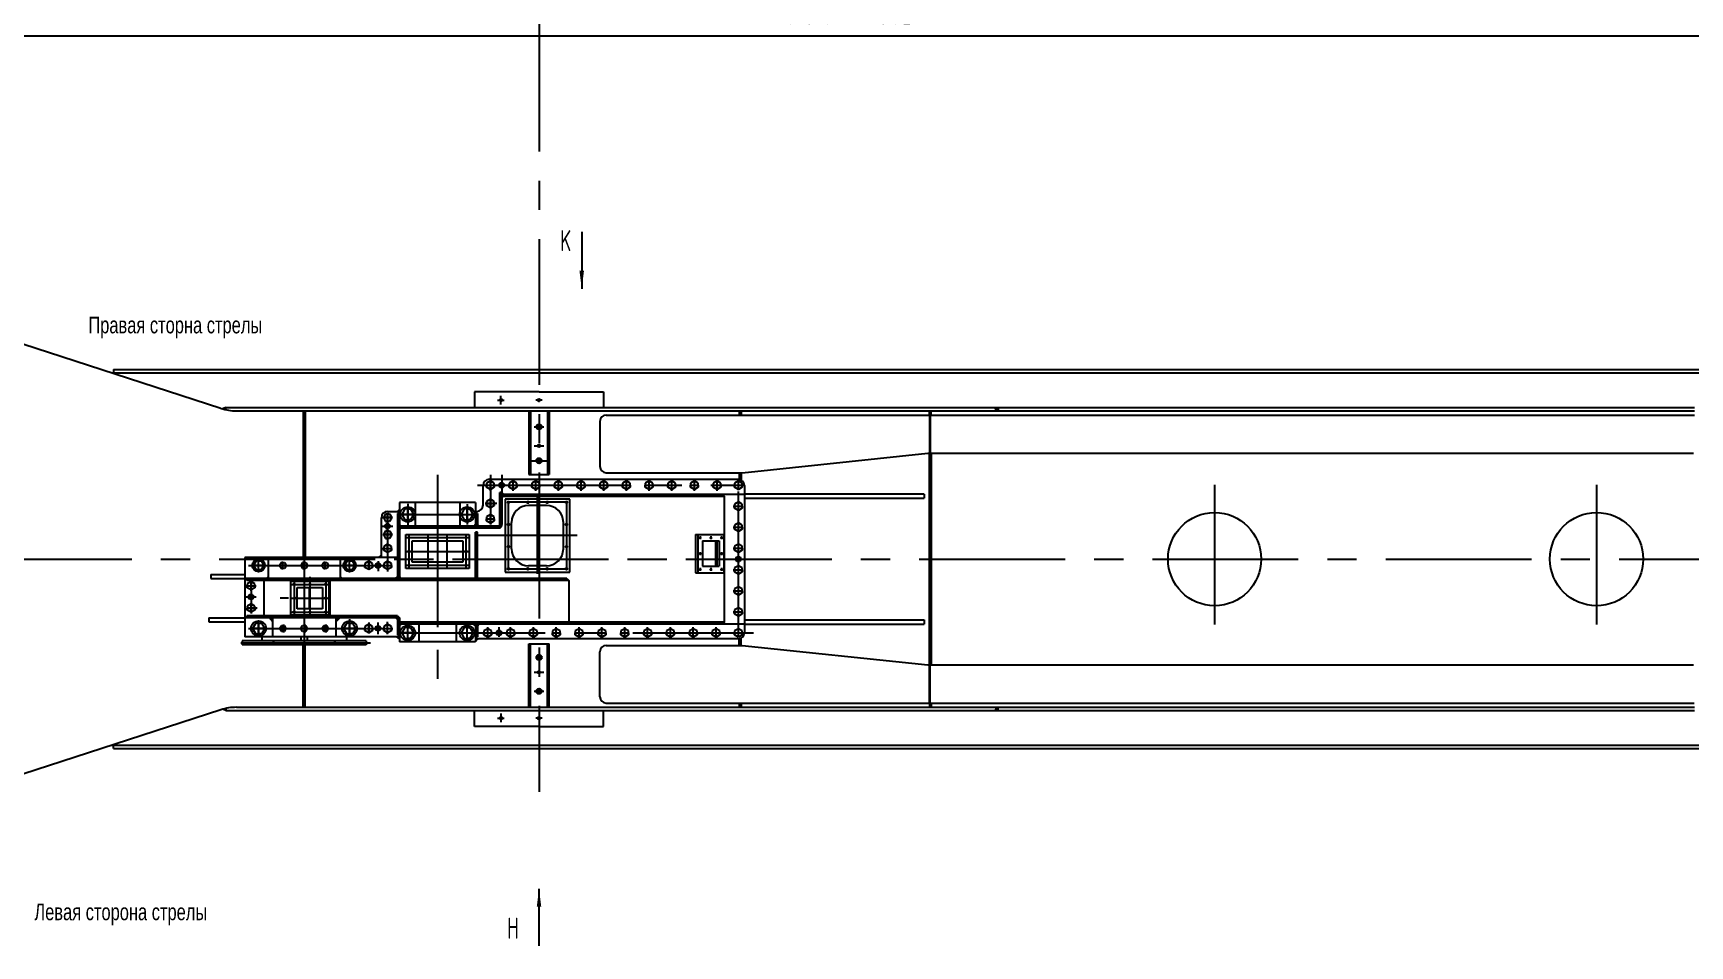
# Model space of a CAD drawing. Header units: millimetres. Extents: x 0 to 30627, y -801 to 20790.
# Drawn here: x 6519 to 16461, y 8769 to 14243 of the extents above; entities that cross this region are included whole.
import ezdxf
from ezdxf.enums import TextEntityAlignment as Align

# ---------------------------------------------------------------- set-up
doc = ezdxf.new("R2010")
doc.units = ezdxf.units.MM
doc.header["$LTSCALE"] = 700
doc.linetypes.add('G', pattern=[2, 1.25, -0.25, 0.25, -0.25])
for name, color, linetype in [('01', 7, 'Continuous'), ('02', 1, 'Continuous'), ('05', 142, 'G'), ('08', 1, 'Continuous'), ('11', 3, 'Continuous')]:
    doc.layers.add(name, color=color, linetype=linetype)
doc.styles.get("Standard").update_dxf_attribs({"font": 'isocp', "width": 0.707, "bigfont": 'intecad.shx'})
doc.dimstyles.new('INTE', dxfattribs={"dimscale": 70, "dimtxt": 3.5, "dimasz": 3, "dimexe": 3, "dimexo": 0, "dimgap": 1, "dimtad": 1, "dimdec": 3, "dimdsep": 46, "dimtxsty": 'Standard', "dimcen": 0, "dimclrd": 1, "dimclre": 1, "dimclrt": 3, "dimaunit": 1, "dimadec": 0, "dimazin": 0, "dimtfac": 1, "dimtmove": 0, "dimatfit": 0, "dimfxl": 1, "dimarcsym": 0})

# ---------------------------------------------------------------- blocks, each defined once
blk = doc.blocks.new('*U3')
at = {"layer": '01'}
for p, q in [((0, 13.3), (-23, 0)), ((-23, 0), (-23, -12.1)), ((23, 0), (0, 13.3)), ((23, -12.1), (23, 0)), ((-23, -24.3), (-23, -12.1)), ((0, -37.5), (-23, -24.3)), ((23, -24.3), (0, -37.5)), ((23, -12.1), (23, -24.3))]:
    blk.add_line(p, q, dxfattribs=at)
at = {"layer": '05'}
for p, q in [((0, -39.3), (0, 14.7)), ((-24.9, -12.1), (24.3, -12.1))]:
    blk.add_line(p, q, dxfattribs=at)
blk = doc.blocks.new('*U2')
at = {"layer": '01'}
for p, q in [((0, 30.4), (-27.5, 14.5)), ((-27.5, 14.5), (-27.5, 0)), ((-27.5, -14.5), (-27.5, 0)), ((27.5, 14.5), (0, 30.4)), ((27.5, 0), (27.5, 14.5)), ((27.5, 0), (27.5, -14.5)), ((0, -30.4), (-27.5, -14.5)), ((27.5, -14.5), (0, -30.4))]:
    blk.add_line(p, q, dxfattribs=at)
at = {"layer": '05'}
for p, q in [((-29.4, 0), (28.8, 0)), ((0, -32.2), (0, 31.8))]:
    blk.add_line(p, q, dxfattribs=at)
blk = doc.blocks.new('*U4')
at = {"layer": '01'}
for p, q in [((0, 19.8), (-18, 9.4)), ((-18, 9.4), (-18, 0)), ((-18, -9.4), (-18, 0)), ((18, 9.4), (0, 19.8)), ((18, 0), (18, 9.4)), ((18, 0), (18, -9.4)), ((0, -19.8), (-18, -9.4)), ((18, -9.4), (0, -19.8))]:
    blk.add_line(p, q, dxfattribs=at)
at = {"layer": '05'}
for p, q in [((-19.9, 0), (19.3, 0)), ((0, -21.6), (0, 21.2))]:
    blk.add_line(p, q, dxfattribs=at)
blk = doc.blocks.new('*U5')
at = {"layer": '01'}
for p, q in [((0, 36), (-32.5, 17.2)), ((-32.5, 17.2), (-32.5, 0)), ((-32.5, -17.2), (-32.5, 0)), ((32.5, 17.2), (0, 36)), ((32.5, 0), (32.5, 17.2)), ((32.5, 0), (32.5, -17.2)), ((0, -36), (-32.5, -17.2)), ((32.5, -17.2), (0, -36))]:
    blk.add_line(p, q, dxfattribs=at)
at = {"layer": '05'}
for p, q in [((-34.4, 0), (33.8, 0)), ((0, -37.8), (0, 37.4))]:
    blk.add_line(p, q, dxfattribs=at)
blk = doc.blocks.new('*D7')
at = {"layer": '08', "color": 1, "lineweight": -2}
for p, q in [((2544.7, 12260.8), (2544.7, 14436.8)), ((20222.7, 13788.6), (20222.7, 14436.8)), ((2754.7, 14226.8), (20012.7, 14226.8))]:
    blk.add_line(p, q, dxfattribs=at)
at = {"layer": '08', "color": 1}
for points in [[(2754.7, 14261.8), (2754.7, 14191.8), (2544.7, 14226.8)], [(20012.7, 14261.8), (20012.7, 14191.8), (20222.7, 14226.8)]]:
    blk.add_solid(points, dxfattribs=at)
at = {"layer": 'DEFPOINTS', "color": 0}
for p in [(20222.7, 14226.8), (20222.7, 13788.6), (2544.7, 12260.8)]:
    blk.add_point(p, dxfattribs=at)
at = {"layer": '08', "color": 3, "insert": (11383.7, 14419.3), "char_height": 245, "attachment_point": 5}
blk.add_mtext('17678%%P0.5', dxfattribs=at)

msp = doc.modelspace()

# ---------------------------------------------------------------- hatches: boundary and pattern name
at = {"layer": '01'}
for points in [[(7674.7412, 11997.9964), (7654.7718, 11990.1438, 0.016895754), (7674.7412, 11985.0578)], [(12299.0932, 11977.9964), (12310.2416, 11977.9964), (12310.2416, 11997.9964), (12291.176, 11997.9964)], [(10660.1412, 11466.9964), (10666.1401, 11466.9964), (10660.1412, 11478.9964)], [(8716.6412, 11387.2578), (8705.5306, 11374.9964), (8716.6412, 11374.9964)], [(9173.6412, 11380.5552), (9173.6412, 11374.9964), (9178.4184, 11374.9964)], [(8608.6412, 11114.5586), (8591.623, 11098.9964), (8608.6412, 11098.9964)], [(7929.1412, 10982.3867), (7919.6942, 10971.9964), (7929.1412, 10971.9964)], [(8361.1412, 10983.5268), (8361.1412, 10971.9964), (8372.6123, 10971.9964)], [(9721.2888, 10971.9964), (9721.2888, 10959.9964), (9733.0605, 10959.9964)], [(7955.1412, 10736.9964), (7938.3757, 10736.9964), (7955.1412, 10714.429)], [(8335.1412, 10736.9964), (8335.1412, 10712.5602), (8359.7522, 10736.9964)], [(10660.1412, 10698.9964), (10660.1412, 10710.9964), (10666.1401, 10710.9964)], [(8701.2886, 10622.9964), (8716.6412, 10622.9964), (8716.6412, 10611.1264)], [(9188.9939, 10609.9964), (9173.6412, 10609.9964), (9173.6412, 10598.1264)], [(7674.7412, 10192.935, 0.016895754), (7654.7718, 10187.849), (7674.7412, 10179.9964)], [(12291.176, 10179.9964), (12310.2416, 10179.9964), (12310.2416, 10199.9964), (12299.0932, 10199.9964)]]:
    msp.add_hatch(color=256, dxfattribs=at).paths.add_polyline_path(points)
h = msp.add_hatch(color=256, dxfattribs=at)
h.paths.add_polyline_path([(9331.1412, 11531.9964), (9316.1412, 11531.9964, 0.414213562), (9331.1412, 11516.9964)])
h.paths.add_polyline_path([(9331.1412, 11546.9964, 0.414213562), (9316.1412, 11531.9964), (9331.1412, 11531.9964)])
h.paths.add_polyline_path([(9331.1412, 11546.9964), (9331.1412, 11531.9964), (9346.1412, 11531.9964, 0.414213562)])
h.paths.add_polyline_path([(9346.1412, 11531.9964), (9331.1412, 11531.9964), (9331.1412, 11516.9964, 0.414213562)])
h = msp.add_hatch(color=256, dxfattribs=at)
h.paths.add_polyline_path([(9331.6412, 11488.9964), (9331.6412, 11478.9579, -0.019252163), (9332.6412, 11478.9964), (9340.8218, 11478.9964)])
h.paths.add_polyline_path([(9341.2538, 11466.9964), (9331.6412, 11466.9964), (9331.6412, 11459.2361)])
h = msp.add_hatch(color=256, dxfattribs=at)
h.paths.add_polyline_path([(8645.4246, 11286.5373), (8630.4246, 11286.5373, 0.414213562), (8645.4246, 11271.5373)])
h.paths.add_polyline_path([(8645.4246, 11301.5373, 0.414213562), (8630.4246, 11286.5373), (8645.4246, 11286.5373)])
h.paths.add_polyline_path([(8645.4246, 11301.5373), (8645.4246, 11286.5373), (8660.4246, 11286.5373, 0.414213562)])
h.paths.add_polyline_path([(8660.4246, 11286.5373), (8645.4246, 11286.5373), (8645.4246, 11271.5373, 0.414213562)])
h = msp.add_hatch(color=256, dxfattribs=at)
h.paths.add_polyline_path([(8725.1633, 11273.9964), (8716.6412, 11273.9964), (8716.6412, 11264.652)])
h.paths.add_polyline_path([(8716.6412, 11296.4565), (8716.6412, 11285.9964), (8725.4553, 11285.9964)])
h = msp.add_hatch(color=256, dxfattribs=at)
h.paths.add_polyline_path([(9173.6412, 11296.8905), (9166.4395, 11285.9964), (9173.6412, 11285.9964)])
h.paths.add_polyline_path([(9185.6412, 11295.7743), (9185.6412, 11285.9964), (9195.1068, 11285.9964)])
h = msp.add_hatch(color=256, dxfattribs=at)
h.paths.add_polyline_path([(9319.6412, 11285.9964), (9319.6412, 11273.9964), (9331.6412, 11285.9964)])
h.paths.add_polyline_path([(9319.6412, 11294.0437), (9313.5767, 11285.9964), (9319.6412, 11285.9964)])
h = msp.add_hatch(color=256, dxfattribs=at)
h.paths.add_polyline_path([(8588.626, 11050.7949), (8573.626, 11050.7949, 0.414213562), (8588.626, 11035.7949)])
h.paths.add_polyline_path([(8588.626, 11065.7949, 0.414213562), (8573.626, 11050.7949), (8588.626, 11050.7949)])
h.paths.add_polyline_path([(8588.626, 11065.7949), (8588.626, 11050.7949), (8603.626, 11050.7949, 0.414213562)])
h.paths.add_polyline_path([(8603.626, 11050.7949), (8588.626, 11050.7949), (8588.626, 11035.7949, 0.414213562)])
h = msp.add_hatch(color=256, dxfattribs=at)
h.paths.add_polyline_path([(10750.8836, 11088.9964), (10735.8836, 11088.9964, 0.414213562), (10750.8836, 11073.9964)])
h.paths.add_polyline_path([(10750.8836, 11103.9964, 0.414213562), (10735.8836, 11088.9964), (10750.8836, 11088.9964)])
h.paths.add_polyline_path([(10750.8836, 11103.9964), (10750.8836, 11088.9964), (10765.8836, 11088.9964, 0.414213562)])
h.paths.add_polyline_path([(10765.8836, 11088.9964), (10750.8836, 11088.9964), (10750.8836, 11073.9964, 0.414213562)])
h = msp.add_hatch(color=256, dxfattribs=at)
h.paths.add_polyline_path([(8704.6412, 10984.3531), (8690.9599, 10971.9964), (8704.6412, 10971.9964)])
h.paths.add_polyline_path([(8716.6412, 10984.3531), (8716.6412, 10971.9964), (8726.9515, 10971.9964)])
h = msp.add_hatch(color=256, dxfattribs=at)
h.paths.add_polyline_path([(7826.626, 10861.7949), (7811.626, 10861.7949, 0.414213562), (7826.626, 10846.7949)])
h.paths.add_polyline_path([(7826.626, 10876.7949, 0.414213562), (7811.626, 10861.7949), (7826.626, 10861.7949)])
h.paths.add_polyline_path([(7826.626, 10876.7949), (7826.626, 10861.7949), (7841.626, 10861.7949, 0.414213562)])
h.paths.add_polyline_path([(7841.626, 10861.7949), (7826.626, 10861.7949), (7826.626, 10846.7949, 0.414213562)])
h = msp.add_hatch(color=256, dxfattribs=at)
h.paths.add_polyline_path([(8704.6412, 10736.9964), (8695.3378, 10736.9964), (8704.6412, 10726.296)])
h.paths.add_polyline_path([(8704.6412, 10748.9964), (8704.6412, 10736.9964), (8716.6412, 10736.9964)])
h = msp.add_hatch(color=256, dxfattribs=at)
h.paths.add_polyline_path([(8588.8836, 10673.6849), (8573.8836, 10673.6849, 0.414213562), (8588.8836, 10658.6849)])
h.paths.add_polyline_path([(8588.8836, 10688.6849, 0.414213562), (8573.8836, 10673.6849), (8588.8836, 10673.6849)])
h.paths.add_polyline_path([(8588.8836, 10688.6849), (8588.8836, 10673.6849), (8603.8836, 10673.6849, 0.414213562)])
h.paths.add_polyline_path([(8603.8836, 10673.6849), (8588.8836, 10673.6849), (8588.8836, 10658.6849, 0.414213562)])
h = msp.add_hatch(color=256, dxfattribs=at)
h.paths.add_polyline_path([(8716.6412, 10698.9964), (8716.6412, 10691.3638), (8728.2209, 10698.9964)])
h.paths.add_polyline_path([(8716.6412, 10719.4626), (8716.6412, 10710.9964), (8726.4636, 10710.9964)])
h = msp.add_hatch(color=256, dxfattribs=at)
h.paths.add_polyline_path([(9173.6412, 10698.9964), (9162.4126, 10698.9964), (9173.6412, 10688.805)])
h.paths.add_polyline_path([(9193.7782, 10698.9964), (9185.6412, 10698.9964), (9185.6412, 10689.0926)])
h = msp.add_hatch(color=256, dxfattribs=at)
h.paths.add_polyline_path([(9314.8836, 10645.7949), (9299.8836, 10645.7949, 0.414213562), (9314.8836, 10630.7949)])
h.paths.add_polyline_path([(9314.8836, 10660.7949, 0.414213562), (9299.8836, 10645.7949), (9314.8836, 10645.7949)])
h.paths.add_polyline_path([(9314.8836, 10660.7949), (9314.8836, 10645.7949), (9329.8836, 10645.7949, 0.414213562)])
h.paths.add_polyline_path([(9329.8836, 10645.7949), (9314.8836, 10645.7949), (9314.8836, 10630.7949, 0.414213562)])

# ---------------------------------------------------------------- linework, layer by layer
at = {"layer": '01', "color": 7, "linetype": 'Continuous'}
for p, q in [((7645.8473, 11992.8897), (4081.7412, 13149.4964)), ((6990.6956, 12205.4964), (18512.6519, 12205.4964)), ((7001.3686, 12225.4964), (18508.5152, 12225.4964)), ((9554.7412, 12092.2964), (9167.4912, 12092.2964)), ((9167.4912, 12092.2964), (9167.4912, 11997.9964)), ((9554.7412, 12092.2964), (9941.9912, 12092.2964)), ((9941.9912, 12092.2964), (9941.9912, 11997.9964)), ((7739.9913, 11977.9964), (16487.7412, 11977.9964)), ((8138.7412, 11977.9964), (8138.7412, 11098.9964)), ((9503.7412, 11977.9964), (9503.7412, 11596.9964)), ((9605.7412, 11977.9964), (9605.7412, 11596.9964)), ((9615.2412, 11977.9964), (9615.2412, 11596.9964)), ((9958.4157, 11952.9964), (16487.7412, 11952.9964)), ((11888.223, 11723.9964), (16481.7412, 11723.9964)), ((10755.2412, 11606.9964), (10755.2412, 11567.4188)), ((10666.1401, 11466.9964), (10666.1401, 10710.9964)), ((10787.1412, 11453.9964), (11865.6412, 11453.9964)), ((11865.6412, 11478.9964), (11865.6412, 11453.9964)), ((8716.6412, 11427.9964), (8716.6412, 10971.9964)), ((9173.6412, 11427.9964), (9173.6412, 11285.9964)), ((9185.6412, 11361.9964), (9185.6412, 11285.9964)), ((10494.4704, 11235.9964), (10494.4704, 11006.9964)), ((10507.1515, 11235.9964), (10507.1515, 11006.9964)), ((10664.1288, 11235.9964), (10664.1288, 11006.9964)), ((10536.5364, 11197.9964), (10536.5364, 11045.9964)), ((10614.4541, 11197.9964), (10614.4541, 11045.9964)), ((10622.0628, 11197.9964), (10622.0628, 11045.9964)), ((10634.7439, 11197.9964), (10634.7439, 11045.9964)), ((7789.1412, 11098.9964), (7789.1412, 10622.9964)), ((7586.1412, 10996.9964), (7789.1412, 10996.9964)), ((7586.1412, 10971.9964), (7789.6412, 10971.9964)), ((7903.1412, 10959.9964), (7903.1412, 10748.9964)), ((8300.0348, 10959.9964), (8300.0348, 10748.9964)), ((7573.1412, 10736.9964), (7789.6412, 10736.9964)), ((8716.6412, 10736.9964), (7789.1412, 10736.9964)), ((8704.6412, 10748.9964), (7802.1412, 10748.9964)), ((8704.6412, 10748.9964), (8704.6412, 10634.9964)), ((8716.6412, 10736.9964), (8716.6412, 10591.9964)), ((7573.1412, 10711.9964), (7789.1412, 10711.9964)), ((8716.6412, 10659.9964), (8704.6412, 10659.9964)), ((9173.6412, 10698.9964), (9173.6412, 10591.9964)), ((9185.6412, 10698.9964), (9185.6412, 10622.9964)), ((10786.6412, 10698.9964), (11866.1412, 10698.9964)), ((10787.1412, 10723.9964), (11866.1412, 10723.9964)), ((11866.1412, 10723.9964), (11866.1412, 10698.9964)), ((8138.7412, 10199.9964), (8138.7412, 10574.4964)), ((8716.6412, 10634.9964), (8704.6412, 10634.9964)), ((9173.6412, 10591.9964), (8716.6412, 10591.9964)), ((9503.7412, 10199.9964), (9503.7412, 10580.9964)), ((9605.7412, 10199.9964), (9605.7412, 10580.9964)), ((10755.2412, 10570.9964), (10755.2412, 10610.5739)), ((11888.223, 10453.9964), (16481.7412, 10453.9964)), ((7645.8473, 10185.1031), (4081.7412, 9028.4964)), ((7739.9913, 10199.9964), (16487.7412, 10199.9964)), ((9167.4912, 10085.6964), (9167.4912, 10179.9964)), ((9941.9912, 10085.6964), (9941.9912, 10179.9964)), ((9958.4157, 10224.9964), (16486.9399, 10224.9964)), ((10755.2412, 10224.9964), (10755.2412, 10199.9964)), ((10768.2412, 10224.9964), (10768.2412, 10199.9964)), ((9554.7412, 10085.6964), (9167.4912, 10085.6964)), ((9554.7412, 10085.6964), (9941.9912, 10085.6964)), ((6990.6956, 9972.4964), (18512.6519, 9972.4964)), ((7001.3686, 9952.4964), (18508.5152, 9952.4964))]:
    msp.add_line(p, q, dxfattribs=at)
at = {"layer": '01'}
for p, q in [((7001.3686, 12225.4964), (7001.3686, 12205.4964)), ((7674.7412, 11997.9964), (7654.7718, 11990.1438)), ((7674.7412, 11997.9964), (16488.3804, 11997.9964)), ((7674.7412, 11985.0578), (7674.7412, 11997.9964)), ((8151.2412, 11977.9964), (8151.2412, 11098.9964)), ((9494.2412, 11977.9964), (9494.2412, 11596.9964)), ((10755.2412, 11977.9964), (10755.2412, 11952.9964)), ((10768.2412, 11977.9964), (10768.2412, 11952.9964)), ((11898.2412, 11952.9964), (11898.2412, 11977.9964)), ((11898.2412, 11952.9964), (11898.2412, 11723.9964)), ((11901.4213, 11952.9964), (11901.4213, 11723.9964)), ((11907.7412, 11952.9964), (11907.7412, 11977.9964)), ((12299.0932, 11977.9964), (12291.176, 11997.9964)), ((12310.2416, 11997.9964), (12310.2416, 11977.9964)), ((9920.4157, 11914.9964), (9920.4157, 11644.9964)), ((10774.223, 11606.9964), (11888.223, 11723.9964)), ((11898.2412, 10453.9964), (11898.2412, 11723.9964)), ((11910.7412, 10453.9964), (11910.7412, 11723.9964)), ((9256.6412, 11567.9964), (10749.1412, 11567.9964)), ((9494.2412, 11596.9964), (9615.2412, 11596.9964)), ((9958.4157, 11606.9964), (10774.223, 11606.9964)), ((10768.2412, 11606.9964), (10768.2412, 11562.5516)), ((9218.6412, 11412.9964), (9218.6412, 11529.9964)), ((9319.6412, 11273.9964), (9319.6412, 11488.9964)), ((9331.6412, 11488.9964), (9319.6412, 11488.9964)), ((9331.6412, 11285.9964), (9331.6412, 11488.9964)), ((9331.6412, 11488.9964), (9340.8218, 11478.9964)), ((9331.6412, 11466.9964), (10666.1401, 11466.9964)), ((9341.2538, 11466.9964), (9331.6412, 11459.2361)), ((9332.6412, 11478.9964), (10787.1412, 11478.9964)), ((9351.6412, 11448.9964), (9351.6412, 11010.9964)), ((9738.6412, 11448.9964), (9351.6412, 11448.9964)), ((9738.6412, 11010.9964), (9738.6412, 11448.9964)), ((10660.1412, 11466.9964), (10660.1412, 11478.9964)), ((10666.1401, 11466.9964), (10660.1412, 11478.9964)), ((11865.6412, 11478.9964), (10786.6412, 11478.9964)), ((10787.1412, 11529.9964), (10787.1412, 10647.9964)), ((8608.6412, 11098.9964), (8608.6412, 11336.9964)), ((8646.6412, 11374.9964), (8716.6412, 11374.9964)), ((8716.6412, 11362.9964), (8704.6412, 11362.9964)), ((8704.6412, 11362.9964), (8704.6412, 10971.9964)), ((8705.5306, 11374.9964), (8716.6412, 11387.2578)), ((9173.6412, 11427.9964), (8716.6412, 11427.9964)), ((8811.7246, 11427.9964), (8811.7246, 11285.9964)), ((9078.5579, 11427.9964), (9078.5579, 11285.9964)), ((9173.6412, 11380.5552), (9178.4184, 11374.9964)), ((9173.6412, 11374.9964), (9180.6412, 11374.9964)), ((9185.6412, 11361.9964), (9173.6412, 11361.9964)), ((9598.6412, 11410.9964), (9491.6412, 11410.9964)), ((8716.6412, 11296.4565), (8725.4553, 11285.9964)), ((9331.6412, 11285.9964), (8716.6412, 11285.9964)), ((9319.6412, 11273.9964), (8716.6412, 11273.9964)), ((8725.1633, 11273.9964), (8716.6412, 11264.652)), ((8754.6412, 11235.9964), (9135.6412, 11235.9964)), ((8754.6412, 11032.9964), (8754.6412, 11235.9964)), ((9135.6412, 11235.9964), (9135.6412, 11032.9964)), ((9173.6412, 11296.8905), (9166.4395, 11285.9964)), ((9185.6412, 11250.9964), (9173.6412, 11250.9964)), ((9173.6412, 10971.9964), (9173.6412, 11250.9964)), ((9185.6412, 11295.7743), (9195.1068, 11285.9964)), ((9185.6412, 10971.9964), (9185.6412, 11250.9964)), ((9319.6412, 11294.0437), (9313.5767, 11285.9964)), ((9319.6412, 11273.9964), (9331.6412, 11285.9964)), ((9389.6412, 11150.9964), (9389.6412, 11308.9964)), ((9700.6412, 11150.9964), (9700.6412, 11308.9964)), ((10494.4704, 11235.9964), (10664.1288, 11235.9964)), ((8792.6412, 11197.9964), (9097.6412, 11197.9964)), ((8792.6412, 11070.9964), (8792.6412, 11197.9964)), ((9097.6412, 11197.9964), (9097.6412, 11070.9964)), ((10536.5364, 11197.9964), (10634.7439, 11197.9964)), ((8704.6412, 11098.9964), (7789.1412, 11098.9964)), ((7929.1412, 11098.9964), (7929.1412, 10971.9964)), ((8361.1412, 11098.9964), (8361.1412, 10971.9964)), ((8591.623, 11098.9964), (8608.6412, 11114.5586)), ((9097.6412, 11070.9964), (8792.6412, 11070.9964)), ((9598.6412, 11048.9964), (9491.6412, 11048.9964)), ((10536.5364, 11045.9964), (10634.7439, 11045.9964)), ((7586.1412, 10996.9964), (7586.1412, 10971.9964)), ((9721.2888, 10971.9964), (7789.1412, 10971.9964)), ((7802.1412, 10971.9964), (7802.1412, 10959.9964)), ((9733.0605, 10959.9964), (7802.1412, 10959.9964)), ((7929.1412, 10982.3867), (7919.6942, 10971.9964)), ((8065.1412, 10752.9964), (8065.1412, 10955.9964)), ((8065.1412, 10955.9964), (8294.1412, 10955.9964)), ((8294.1412, 10955.9964), (8294.1412, 10752.9964)), ((8361.1412, 10983.5268), (8372.6123, 10971.9964)), ((8704.6412, 10984.3531), (8690.9599, 10971.9964)), ((8716.6412, 10984.3531), (8726.9515, 10971.9964)), ((9135.6412, 11032.9964), (8754.6412, 11032.9964)), ((9351.6412, 11010.9964), (9738.6412, 11010.9964)), ((9721.2888, 10971.9964), (9733.0605, 10959.9964)), ((9721.2888, 10971.9964), (9721.2888, 10959.9964)), ((9733.0605, 10959.9964), (9733.0605, 10710.9964)), ((10494.4704, 11006.9964), (10664.1288, 11006.9964)), ((8051.5267, 10854.4964), (8001.5267, 10854.4964)), ((8103.1412, 10790.9964), (8103.1412, 10917.9964)), ((8103.1412, 10917.9964), (8256.1412, 10917.9964)), ((8175.1412, 10917.9964), (8175.1412, 10790.9964)), ((8256.1412, 10917.9964), (8256.1412, 10790.9964)), ((7573.1412, 10736.9964), (7573.1412, 10711.9964)), ((7802.1412, 10748.9964), (7802.1412, 10736.9964)), ((7955.1412, 10714.429), (7938.3757, 10736.9964)), ((7955.1412, 10736.9964), (7955.1412, 10622.9964)), ((8294.1412, 10752.9964), (8065.1412, 10752.9964)), ((8256.1412, 10790.9964), (8103.1412, 10790.9964)), ((8335.1412, 10736.9964), (8335.1412, 10622.9964)), ((8335.1412, 10712.5602), (8359.7522, 10736.9964)), ((8695.3378, 10736.9964), (8704.6412, 10726.296)), ((8704.6412, 10748.9964), (8716.6412, 10736.9964)), ((8726.4636, 10710.9964), (8716.6412, 10719.4626)), ((10666.1401, 10710.9964), (8716.6412, 10710.9964)), ((10787.1412, 10698.9964), (8716.6412, 10698.9964)), ((8728.2209, 10698.9964), (8716.6412, 10691.3638)), ((8832.4869, 10698.9964), (8832.4869, 10591.9964)), ((9057.7956, 10698.9964), (9057.7956, 10591.9964)), ((9173.6412, 10688.805), (9162.4126, 10698.9964)), ((9185.6412, 10647.9964), (9173.6412, 10647.9964)), ((9185.6412, 10689.0926), (9193.7782, 10698.9964)), ((10660.1412, 10710.9964), (10660.1412, 10698.9964)), ((10666.1401, 10710.9964), (10660.1412, 10698.9964)), ((8517.0019, 10597.9964), (7773.2806, 10597.9964)), ((7773.2806, 10597.9964), (7773.2806, 10574.4964)), ((8517.0019, 10574.4964), (7773.2806, 10574.4964)), ((8716.6412, 10622.9964), (7789.1412, 10622.9964)), ((7891.1412, 10622.9964), (7891.1412, 10597.9964)), ((8126.1412, 10622.9964), (8126.1412, 10597.9964)), ((8151.2412, 10199.9964), (8151.2412, 10574.4964)), ((8164.1412, 10622.9964), (8164.1412, 10597.9964)), ((8399.1412, 10622.9964), (8399.1412, 10597.9964)), ((8517.0019, 10597.9964), (8517.0019, 10574.4964)), ((8716.6412, 10611.1264), (8701.2886, 10622.9964)), ((9185.6412, 10622.9964), (9173.6412, 10622.9964)), ((10749.1412, 10609.9964), (9173.6412, 10609.9964)), ((9173.6412, 10598.1264), (9188.9939, 10609.9964)), ((9494.2412, 10199.9964), (9494.2412, 10580.9964)), ((9494.2412, 10580.9964), (9615.2412, 10580.9964)), ((9615.2412, 10199.9964), (9615.2412, 10580.9964)), ((9958.4157, 10570.9964), (10774.223, 10570.9964)), ((10768.2412, 10570.9964), (10768.2412, 10615.4412)), ((10774.223, 10570.9964), (11888.223, 10453.9964)), ((9920.4157, 10262.9964), (9920.4157, 10532.9964)), ((11898.2412, 10224.9964), (11898.2412, 10453.9964)), ((11901.4213, 10224.9964), (11901.4213, 10453.9964)), ((7674.7412, 10179.9964), (7654.7718, 10187.849)), ((7674.7412, 10192.935), (7674.7412, 10179.9964)), ((7674.7412, 10179.9964), (16488.3804, 10179.9964)), ((11898.2412, 10224.9964), (11898.2412, 10199.9964)), ((11907.7412, 10224.9964), (11907.7412, 10199.9964)), ((12299.0932, 10199.9964), (12291.176, 10179.9964)), ((12310.2416, 10179.9964), (12310.2416, 10199.9964)), ((7001.3686, 9952.4964), (7001.3686, 9972.4964))]:
    msp.add_line(p, q, dxfattribs=at)
at = {"layer": '01', "color": 7, "linetype": 'Continuous'}
for centre, radius in [((9326.2412, 12042.9964), 8.0119), ((9326.2412, 12042.9964), 5), ((9554.7412, 12042.9964), 8.0119), ((9554.7412, 12042.9964), 5), ((9554.7412, 11881.9964), 16.0239), ((9554.7412, 11881.9964), 10), ((9554.7412, 11767.9964), 8.0119), ((9554.7412, 11767.9964), 5), ((9554.7412, 11678.9964), 16.0239), ((9554.7412, 11678.9964), 10), ((9371.1412, 11429.4964), 5.2038), ((9487.1412, 11429.4964), 5.2038), ((9603.1412, 11429.4964), 5.2038), ((9719.1412, 11429.4964), 5.2038), ((8767.1412, 11356.9964), 45), ((9123.1412, 11356.9964), 45), ((13608.7412, 11088.9964), 279.5), ((15900.7412, 11088.9964), 279.5), ((9371.1412, 11296.4964), 5.2038), ((9719.1412, 11296.4964), 5.2038), ((9371.1412, 11163.4964), 5.2038), ((9719.1412, 11163.4964), 5.2038), ((7872.1412, 11050.9964), 38), ((8418.1412, 11050.9964), 38), ((9371.1412, 11030.4964), 5.2038), ((9487.1412, 11030.4964), 5.2038), ((9603.1412, 11030.4964), 5.2038), ((9719.1412, 11030.4964), 5.2038), ((7872.1412, 10672.9964), 45), ((8418.1412, 10672.9964), 45), ((8767.1412, 10645.9964), 45), ((9123.1412, 10645.9964), 45), ((9554.7412, 10498.9964), 16.0239), ((9554.7412, 10498.9964), 10), ((9554.7412, 10409.9964), 8.0119), ((9554.7412, 10409.9964), 5), ((9554.7412, 10295.9964), 16.0239), ((9554.7412, 10295.9964), 10), ((9326.2412, 10134.9964), 8.0119), ((9554.7412, 10134.9964), 8.0119), ((9326.2412, 10134.9964), 5), ((9554.7412, 10134.9964), 5)]:
    msp.add_circle(centre, radius, dxfattribs=at)
at = {"layer": '01'}
for centre, radius in [((9331.1412, 11531.9964), 15), ((8645.4246, 11286.5373), 15), ((8774.1412, 11217.4964), 4.5), ((8774.1412, 11134.4964), 4.5), ((8888.1412, 11217.4964), 4.5), ((9002.1412, 11217.4964), 4.5), ((9116.1412, 11217.4964), 4.5), ((9116.1412, 11134.4964), 4.5), ((8588.626, 11050.7949), 15), ((8774.1412, 11051.4964), 4.5), ((8888.1412, 11051.4964), 4.5), ((9002.1412, 11051.4964), 4.5), ((9116.1412, 11051.4964), 4.5), ((10750.8836, 11088.9964), 15), ((8084.6412, 10937.4964), 4.5), ((8179.6412, 10937.4964), 4.5), ((8274.6412, 10937.4964), 4.5), ((7826.626, 10861.7949), 15), ((8089.1412, 10854.4964), 4.5), ((8274.6412, 10854.4964), 4.5), ((8084.6412, 10771.4964), 4.5), ((8179.6412, 10771.4964), 4.5), ((8274.6412, 10771.4964), 4.5), ((8588.8836, 10673.6849), 15), ((9314.8836, 10645.7949), 15), ((7960.8912, 10584.9964), 5), ((8329.3912, 10584.9964), 5)]:
    msp.add_circle(centre, radius, dxfattribs=at)
at = {"layer": '01', "color": 7, "linetype": 'Continuous'}
for centre, start, end in [((7739.9913, 12282.9964), 252.02096348, 270), ((7739.9913, 9894.9964), 90, 107.97903652)]:
    msp.add_arc(centre, 305, start, end, dxfattribs=at)
at = {"layer": '01'}
for centre, radius, start, end in [((9958.4157, 11914.9964), 38, 90, 180), ((9958.4157, 11644.9964), 38, 180, 270), ((9256.6412, 11529.9964), 38, 90, 180), ((10749.1412, 11529.9964), 38, 0, 90), ((8646.6412, 11336.9964), 38, 90, 180), ((9180.6412, 11412.9964), 38, 270, 0), ((9491.6412, 11308.9964), 102, 90, 180), ((9598.6412, 11308.9964), 102, 0, 90), ((9491.6412, 11150.9964), 102, 180, 270), ((9598.6412, 11150.9964), 102, 270, 0), ((10749.1412, 10647.9964), 38, 270, 0), ((9958.4157, 10532.9964), 38, 90, 180), ((9958.4157, 10262.9964), 38, 180, 270)]:
    msp.add_arc(centre, radius, start, end, dxfattribs=at)
at = {"layer": '01', "color": 7, "linetype": 'Continuous'}
for centre in [(10521.4573, 11216.4964), (10585.6401, 11216.4964), (10649.823, 11216.4964), (10521.4573, 11121.4964), (10649.823, 11121.4964), (10521.4573, 11026.4964), (10585.6401, 11026.4964), (10649.823, 11026.4964)]:
    msp.add_ellipse(centre, major_axis=(0, -3.7987), ratio=0.551995749, dxfattribs=at)
at = {"layer": '02'}
for p, q in [((9810.9332, 13051.8605), (9810.9332, 12709.8605)), ((9554.7412, 8769.2741), (9554.7412, 9111.2741))]:
    msp.add_line(p, q, dxfattribs=at)
for points in [[(9810.9332, 12817.8605, 27, 0, 0), (9810.9332, 12709.8605, 0, 0, 0)], [(9554.7412, 9003.2741, 27, 0, 0), (9554.7412, 9111.2741, 0, 0, 0)]]:
    msp.add_lwpolyline(points, format="xyseb", dxfattribs=at)
at = {"layer": '05'}
for p, q in [((9554.7412, 17208.5173), (9554.7412, 9692.6284)), ((9306.4665, 12042.9964), (9344.6698, 12042.9964)), ((9574.516, 12042.9964), (9536.3127, 12042.9964)), ((9526.5496, 11881.9964), (9584.4269, 11881.9964)), ((9526.5496, 11767.9964), (9584.4269, 11767.9964)), ((9498.358, 11678.9964), (9614.1125, 11678.9964)), ((8945.1412, 11594.6358), (8945.1412, 10371.0697)), ((8945.1412, 11594.6358), (8945.1412, 10371.0697)), ((8945.1412, 11556.5859), (8945.1412, 10474.2147)), ((9263.1412, 11594.6358), (9263.1412, 11295.6596)), ((9263.1412, 11498.2926), (9263.1412, 11560.0896)), ((9331.1412, 11594.6358), (9331.1412, 11295.6596)), ((9399.1412, 11498.2926), (9399.1412, 11560.0896)), ((9535.1412, 11498.2926), (9535.1412, 11560.0896)), ((9671.1412, 11498.2926), (9671.1412, 11560.0896)), ((9671.1412, 11498.2926), (9671.1412, 11560.0896)), ((9671.1412, 11498.2926), (9671.1412, 11560.0896)), ((9807.1412, 11498.2926), (9807.1412, 11560.0896)), ((9807.1412, 11498.2926), (9807.1412, 11560.0896)), ((9807.1412, 11498.2926), (9807.1412, 11560.0896)), ((9943.1412, 11498.2926), (9943.1412, 11560.0896)), ((10079.1412, 11498.2926), (10079.1412, 11560.0896)), ((10215.1412, 11498.2926), (10215.1412, 11560.0896)), ((10351.1412, 11498.2926), (10351.1412, 11560.0896)), ((10487.1412, 11498.2926), (10487.1412, 11560.0896)), ((10623.1412, 11498.2926), (10623.1412, 11560.0896)), ((10751.1412, 10619.2761), (10751.1412, 11594.5327)), ((10751.1412, 11502.1566), (10751.1412, 11557.2677)), ((9186.0456, 11531.9964), (10777.2413, 11531.9964)), ((9371.1412, 11022.2043), (9371.1412, 11437.7885)), ((9487.1412, 11437.7885), (9487.1412, 11421.2043)), ((9544.0315, 11472.0786), (9544.0315, 11000.0138)), ((9603.1412, 11437.7885), (9603.1412, 11421.2043)), ((9719.1412, 11437.7885), (9719.1412, 11022.2043)), ((8614.7426, 11337.9964), (8671.9329, 11337.9964)), ((8646.1412, 11365.8965), (8646.1412, 11013.7012)), ((8722.1544, 11356.9964), (9167.7747, 11356.9964)), ((8767.1412, 11420.9803), (8767.1412, 11290.404)), ((9123.1412, 11418.094), (9123.1412, 11296.0651)), ((9300.9911, 11421.9964), (9232.4967, 11421.9964)), ((9727.4334, 11429.4964), (9362.8491, 11429.4964)), ((10719.6398, 11405.9964), (10777.2413, 11405.9964)), ((8616.361, 11286.9964), (8676.9014, 11286.9964)), ((8616.7239, 11235.9964), (8671.9329, 11235.9964)), ((9379.4334, 11296.4964), (9362.8491, 11296.4964)), ((9710.8491, 11296.4964), (9727.4334, 11296.4964)), ((10719.6398, 11279.9964), (10777.2413, 11279.9964)), ((8145.1412, 11137.4872), (8145.1412, 10530.263)), ((8615.4031, 11152.9964), (8671.9329, 11152.9964)), ((9784.4808, 11229.9964), (9187.0495, 11229.9964)), ((9379.4334, 11163.4964), (9362.8491, 11163.4964)), ((9710.8491, 11163.4964), (9727.4334, 11163.4964)), ((10516.1134, 11216.4964), (10528.6793, 11216.4964)), ((10521.4573, 11225.5163), (10521.4573, 11208.091)), ((10580.2962, 11216.4964), (10592.8621, 11216.4964)), ((10585.6401, 11225.5163), (10585.6401, 11208.091)), ((10644.479, 11216.4964), (10657.045, 11216.4964)), ((10649.823, 11225.5163), (10649.823, 11208.091)), ((10719.6398, 11153.9964), (10777.2413, 11153.9964)), ((2036.0837, 11088.9964), (20554.1324, 11088.9964)), ((7696.4076, 11088.9964), (10899.7932, 11088.9964)), ((7812.2461, 11050.9964), (8671.9329, 11050.9964)), ((8018.1412, 11031.3242), (8018.1412, 11069.1108)), ((8018.1412, 11031.3242), (8018.1412, 11069.1108)), ((8145.1412, 11030.0505), (8145.1412, 11071.6582)), ((8272.1412, 11031.3242), (8272.1412, 11069.1108)), ((8533.1412, 11079.181), (8533.1412, 11023.8677)), ((8589.1412, 11077.1379), (8589.1412, 11017.3002)), ((9487.1412, 11022.2043), (9487.1412, 11038.7885)), ((9603.1412, 11022.2043), (9603.1412, 11038.7885)), ((10516.1134, 11121.4964), (10528.6793, 11121.4964)), ((10521.4573, 11130.5163), (10521.4573, 11113.091)), ((10521.4573, 11035.5163), (10521.4573, 11018.091)), ((10585.6401, 11035.5163), (10585.6401, 11018.091)), ((10644.479, 11121.4964), (10657.045, 11121.4964)), ((10649.823, 11130.5163), (10649.823, 11113.091)), ((10649.823, 11035.5163), (10649.823, 11018.091)), ((7827.1412, 10952.9495), (7827.1412, 10763.1035)), ((7827.1412, 10897.9355), (7827.1412, 10952.9495)), ((8179.6412, 10982.6165), (8179.6412, 10760.4286)), ((9362.8491, 11030.4964), (9727.4334, 11030.4964)), ((10516.1134, 11026.4964), (10528.6793, 11026.4964)), ((10580.2962, 11026.4964), (10592.8621, 11026.4964)), ((10644.479, 11026.4964), (10657.045, 11026.4964)), ((10719.6398, 11023.9964), (10777.2413, 11023.9964)), ((7797.361, 10928.9964), (7857.9014, 10928.9964)), ((7797.361, 10928.9964), (7857.9014, 10928.9964)), ((7797.361, 10861.9964), (7857.9014, 10861.9964)), ((10719.6398, 10897.9964), (10777.2413, 10897.9964)), ((7799.3577, 10794.9964), (7858.4428, 10794.9964)), ((7863.3283, 10794.9964), (7805.1004, 10794.9964)), ((7827.1412, 10830.309), (7827.1412, 10768.1869)), ((10719.6398, 10771.9964), (10777.2413, 10771.9964)), ((7810.7558, 10672.9964), (8676.8077, 10672.9964)), ((7872.1412, 10721.5349), (7872.1412, 10628.5102)), ((8018.1412, 10653.3242), (8018.1412, 10691.1108)), ((8272.1412, 10653.3242), (8272.1412, 10691.1108)), ((8418.1412, 10727.9376), (8418.1412, 10628.0583)), ((8533.1412, 10708.3278), (8533.1412, 10643.3819)), ((8589.1412, 10639.4449), (8589.1412, 10708.3278)), ((8646.1412, 10639.4449), (8646.1412, 10712.9576)), ((8716.6412, 10645.9964), (10842.3014, 10645.9964)), ((8767.1412, 10592.6836), (8767.1412, 10693.9102)), ((9123.1412, 10590.848), (9123.1412, 10695.7183)), ((9247.1412, 10619.2761), (9247.1412, 10681.1881)), ((9315.1412, 10622.9123), (9315.1412, 10679.9812)), ((9384.1412, 10619.2761), (9384.1412, 10681.1881)), ((9521.1412, 10619.2761), (9521.1412, 10681.1881)), ((9658.1412, 10619.2761), (9658.1412, 10681.1881)), ((9795.1412, 10619.2761), (9795.1412, 10681.1881)), ((9795.1412, 10619.2761), (9795.1412, 10681.1881)), ((9932.1412, 10619.2761), (9932.1412, 10681.1881)), ((9932.1412, 10619.2761), (9932.1412, 10681.1881)), ((10069.1412, 10619.2761), (10069.1412, 10681.1881)), ((10069.1412, 10619.2761), (10069.1412, 10681.1881)), ((10206.1412, 10619.2761), (10206.1412, 10681.1881)), ((10343.1412, 10619.2761), (10343.1412, 10681.1881)), ((10480.1412, 10619.2761), (10480.1412, 10681.1881)), ((10617.1412, 10619.2761), (10617.1412, 10681.1881)), ((8543.5867, 10584.9964), (7765.2011, 10584.9964)), ((7960.8912, 10604.6743), (7960.8912, 10578.1389)), ((8329.3912, 10595.2817), (8329.3912, 10578.1389)), ((9526.5496, 10409.9964), (9584.4269, 10409.9964)), ((9526.5496, 10295.9964), (9584.4269, 10295.9964)), ((9306.4665, 10134.9964), (9344.6698, 10134.9964)), ((9574.516, 10134.9964), (9536.3127, 10134.9964))]:
    msp.add_line(p, q, dxfattribs=at)
at = {"layer": '05', "color": 142, "linetype": 'G'}
for p, q in [((9326.2412, 12015.2836), (9326.2412, 12067.5496)), ((13608.7412, 11534.7816), (13608.7412, 10696.6911)), ((15900.7412, 11534.7816), (15900.7412, 10696.6911)), ((8774.1412, 11235.9964), (8774.1412, 11032.9964)), ((8888.1412, 11235.9964), (8888.1412, 11032.9964)), ((9002.1412, 11235.9964), (9002.1412, 11032.9964)), ((9116.1412, 11235.9964), (9116.1412, 11032.9964)), ((8754.6412, 11217.4964), (9135.6412, 11217.4964)), ((8754.6412, 11134.4964), (9135.6412, 11134.4964)), ((8754.6412, 11051.4964), (9135.6412, 11051.4964)), ((8065.1412, 10937.4964), (8294.1412, 10937.4964)), ((8084.6412, 10955.9964), (8084.6412, 10752.9964)), ((8274.6412, 10955.9964), (8274.6412, 10752.9964)), ((8065.1412, 10854.4964), (8294.1412, 10854.4964)), ((8065.1412, 10771.4964), (8294.1412, 10771.4964)), ((9326.2412, 10162.7091), (9326.2412, 10110.4432))]:
    msp.add_line(p, q, dxfattribs=at)

# ---------------------------------------------------------------- block references
for p in [(9263.1412, 11544.1044), (9399.1412, 11544.1044), (9535.1412, 11544.1044), (9671.1412, 11544.1044), (9807.1412, 11544.1044), (9943.1412, 11544.1044), (10079.1412, 11544.1044), (10215.1412, 11544.1044), (10351.1412, 11544.1044), (10487.1412, 11544.1044), (10623.1412, 11544.1044), (10751.1412, 11544.1044), (9263.1412, 11434.1044), (10751.1412, 11418.1044), (9263.1412, 11342.1044), (10751.1412, 11292.1044), (8646.1412, 11165.1044), (10751.1412, 11166.1044), (8533.1412, 11063.1044), (8646.1412, 11063.1044), (10751.1412, 11036.1044), (7827.1412, 10941.1044), (10751.1412, 10910.1044), (7827.1412, 10807.1044), (10751.1412, 10784.1044), (8533.1412, 10685.1044), (8646.1412, 10685.1044), (9247.1412, 10658.1044), (9384.1412, 10658.1044), (9521.1412, 10658.1044), (9658.1412, 10658.1044), (9795.1412, 10658.1044), (9932.1412, 10658.1044), (10069.1412, 10658.1044), (10206.1412, 10658.1044), (10343.1412, 10658.1044), (10480.1412, 10658.1044), (10617.1412, 10658.1044), (10751.1412, 10658.1044)]:
    msp.add_blockref('*U3', p)
at = {"rotation": 90}
for name, p in [('*U3', (8634.0333, 11337.9964)), ('*U5', (8767.1412, 11356.9964)), ('*U3', (8634.0333, 11235.9964)), ('*U2', (7872.1412, 11050.9964)), ('*U4', (8018.1412, 11050.9964)), ('*U4', (8145.1412, 11050.9964)), ('*U4', (8272.1412, 11050.9964)), ('*U2', (8418.1412, 11050.9964)), ('*U5', (7872.1412, 10672.9964)), ('*U5', (8418.1412, 10672.9964)), ('*U5', (8767.1412, 10645.9964))]:
    msp.add_blockref(name, p, dxfattribs=at)
at = {"xscale": -1}
for name, p, rotation in [('*U5', (9123.1412, 11356.9964), 270), ('*U4', (8018.1412, 10672.9964), 90), ('*U4', (8145.1412, 10672.9964), 90), ('*U4', (8272.1412, 10672.9964), 90), ('*U5', (9123.1412, 10645.9964), 270)]:
    msp.add_blockref(name, p, dxfattribs=dict(at, rotation=rotation))

# ---------------------------------------------------------------- texts
at = {"layer": '05', "char_height": 100, "attachment_point": 1}
for s, insert in [('{\\fArial|b0|i0|c204|p34;\\C3;Правая сторна стрелы}', (6850.4002, 12542.86)), ('{\\fArial|b0|i0|c204|p34;\\C3;Левая сторона стрелы}', (6526.4013, 9022.9087))]:
    msp.add_mtext(s, dxfattribs=dict(at, insert=insert))
at = {"layer": '11', "width": 0.707}
for s, p in [('K', (9682.0293, 12897.9079)), ('H', (9364.07, 8774.7641))]:
    msp.add_text(s, height=126, dxfattribs=at).set_placement(p, align=Align.BOTTOM_LEFT)

# ---------------------------------------------------------------- dimensions: what is measured, and where the dimension line sits
at = {"layer": '08'}
dim = msp.add_linear_dim(base=(20222.7412, 14226.8335), p1=(2544.7412, 12260.8358), p2=(20222.7412, 13788.6192), text='<>%%P0.5', dimstyle='INTE', dxfattribs=at)
dim.commit()
dim.dimension.update_dxf_attribs({"geometry": '*D7', "text_midpoint": (11383.7412, 14226.8335), "dimtype": 160})

doc.saveas('drawing.dxf')
